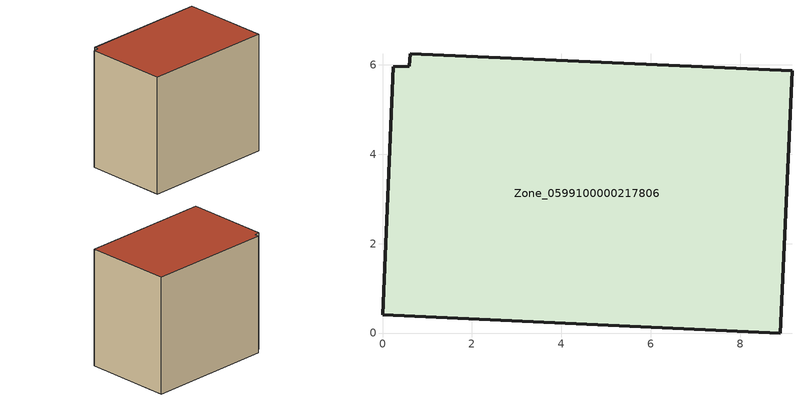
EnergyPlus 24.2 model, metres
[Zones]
Zone_0599100000217806
 floor ground (C_G): 0.6,5.97 0.62,6.24 9.16,5.87 8.9,0 0,0.41 0.25,5.95 z1.25
 wall outside (C_F): 8.9,0 9.16,5.87 0.62,6.24 0.6,5.97 0.25,5.95 0,0.41 8.9,0 z1.25:9.24
 roof outside (C_R): 0.62,6.24 0.6,5.97 0.25,5.95 0,0.41 8.9,0 9.16,5.87 z9.24
[BUILDING]
Pand.0599100000217806: North Axis=0; Terrain=City; Loads Convergence Tolerance Value=0.04; Temperature Convergence Tolerance Value=0.4; Solar Distribution=FullExterior; Maximum Number of Warmup Days=25; Minimum Number of Warmup Days=1
[Site:Location]
Rotterdam.The.Hague.AP_ZH_NLD Design_Conditions: Latitude=51.96; Longitude=4.45; Time Zone=1; Elevation=-4.5
[SITE:GROUNDTEMPERATURE:BUILDINGSURFACE]
18, 18, 18, 18, 18, 18, 18, 18, 18, 18, 18, 18
[MATERIAL] Thermal Absorptance=0.9; Solar Absorptance=0.7; Visible Absorptance=0.7
Name | Roughness | Thickness | Conductivity | Density | Specific Heat
G.TI.1965-1974 | MediumSmooth | 0.15 | 0.882353 | 540 | 1210
F.TI.1965-1974 | Rough | 0.3 | 0.697674 | 1920 | 840
R.TI.1965-1974 | MediumRough | 0.2 | 0.232558 | 1500 | 1000
[CONSTRUCTION]
C_G: G.TI.1965-1974
C_F: F.TI.1965-1974
C_R: R.TI.1965-1974
[ZONE]
Zone_0599100000217806: Type=1; Multiplier=1; Ceiling Height=Autocalculate; Volume=Autocalculate; Floor Area=autocalculate; Part of Total Floor Area=Yes
[ZONEINFILTRATION:DESIGNFLOWRATE]
Infil_Zone_0599100000217806: Zone or ZoneList or Space or SpaceList=Zone_0599100000217806; Schedule=AlwaysOn; Design Flow Rate Calculation Method=Flow/Area; Flow Rate per Floor Area=0.003; Constant Term Coefficient=1; Temperature Term Coefficient=0; Velocity Term Coefficient=0; Velocity Squared Term Coefficient=0
[HVACTEMPLATE:ZONE:IDEALLOADSAIRSYSTEM]
Zone_0599100000217806: Maximum Heating Supply Air Temperature=50; Minimum Cooling Supply Air Temperature=13; Maximum Heating Supply Air Humidity Ratio=0.0156; Minimum Cooling Supply Air Humidity Ratio=0.0077; Heating Limit=NoLimit; Cooling Limit=NoLimit; Dehumidification Control Type=ConstantSensibleHeatRatio; Cooling Sensible Heat Ratio=0.7; Dehumidification Setpoint=60; Humidification Control Type=None; Humidification Setpoint=30; Outdoor Air Method=None; Outdoor Air Flow Rate per Person=0.00944; Outdoor Air Flow Rate per Zone Floor Area=0; Outdoor Air Flow Rate per Zone=0; Demand Controlled Ventilation Type=None; Outdoor Air Economizer Type=NoEconomizer; Heat Recovery Type=None; Sensible Heat Recovery Effectiveness=0.7; Latent Heat Recovery Effectiveness=0.65
[ZONECONTROL:THERMOSTAT]
ThermostatControl_Zone_0599100000217806: Zone or ZoneList=Zone_0599100000217806; Control Type Schedule=DualSetpointControlType; Control 1=Thermostat_Zone_0599100000217806; Temperature Difference Between Cutout And Setpoint=0
[THERMOSTATSETPOINT:DUALSETPOINT]
Thermostat_Zone_0599100000217806: Heating Setpoint Temperature Schedule=HeatingSetpoint_Zone_0599100000217806; Cooling Setpoint Temperature Schedule=CoolingSetpoint_Zone_0599100000217806
[SCHEDULE:COMPACT]
HeatingSetpoint_Zone_0599100000217806: Through: 12/31, For: AllDays, Until: 24:00, 21
CoolingSetpoint_Zone_0599100000217806: Through: 12/31, For: AllDays, Until: 24:00, 24
DualSetpointControlType: Through: 12/31, For: AllDays, Until: 24:00, 4
AlwaysOn: Through: 12/31, For: AllDays, Until: 24:00, 1
